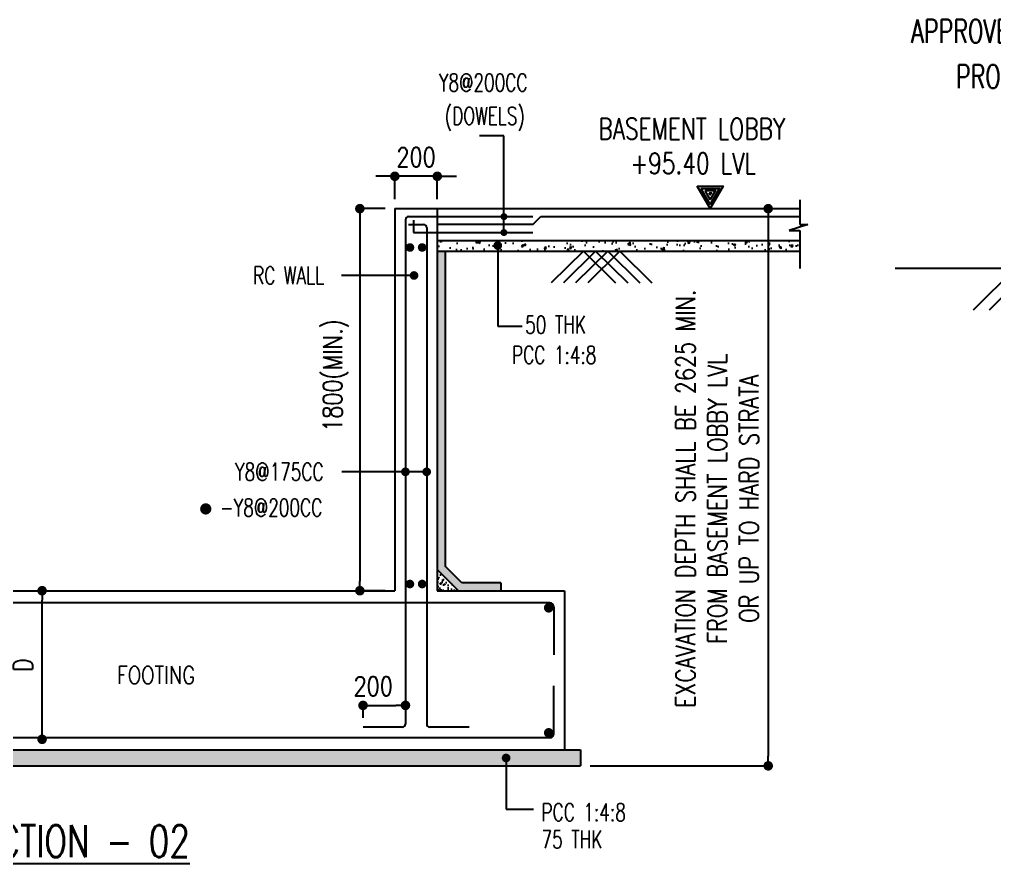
# Model space of a CAD drawing. Extents: x 473024 to 774629, y -1213442 to -1126596.
# Drawn here: x 563020 to 574050, y -1152956 to -1143413 of the extents above; entities that cross this region are included whole.
import ezdxf

# ---------------------------------------------------------------- set-up
doc = ezdxf.new("R2010")
doc.units = 0
doc.header["$LTSCALE"] = 100
doc.header["$MEASUREMENT"] = 0
doc.header["$PDMODE"] = 2
doc.header["$PDSIZE"] = -10
doc.layers.get('0').update_dxf_attribs({"linetype": 'CONTINUOUS'})
doc.layers.get('Defpoints').update_dxf_attribs({"linetype": 'CONTINUOUS'})
for name, color, linetype in [('col-hatch', 8, 'CONTINUOUS'), ('COLDIM', 4, 'CONTINUOUS'), ('COLNO', 6, 'CONTINUOUS'), ('column', 10, 'CONTINUOUS'), ('FOOTINGDIM', 2, 'CONTINUOUS'), ('S-FOOTDIM', 9, 'CONTINUOUS'), ('SECTION', 2, 'CONTINUOUS'), ('secton', 8, 'CONTINUOUS'), ('SL', 3, 'CONTINUOUS'), ('TAB', 1, 'CONTINUOUS'), ('TXT1', 6, 'CONTINUOUS'), ('TXT3', 7, 'CONTINUOUS')]:
    doc.layers.add(name, color=color, linetype=linetype)
doc.styles.add('ROMANS', font='romans.shx', dxfattribs={"width": 0.8})
doc.styles.add('ROMANS_0.8', font='romans.shx', dxfattribs={"width": 0.8})
doc.styles.add('SUSHEEL', font='romans.shx', dxfattribs={"width": 0.75})
doc.dimstyles.new('S-DIM-30', dxfattribs={"dimscale": 30, "dimtxt": 2.5, "dimasz": 1, "dimexe": 1, "dimexo": 0.5, "dimgap": 1, "dimtad": 1, "dimdec": 0, "dimdsep": 46, "dimtxsty": 'ROMANS_0.8', "dimblk": 'DOT', "dimcen": 0, "dimdle": 1, "dimclrd": 8, "dimclre": 8, "dimclrt": 3, "dimadec": 1, "dimazin": 2, "dimtfac": 1, "dimtdec": 0, "dimtix": 1, "dimtmove": 0, "dimatfit": 3, "dimfxl": 1, "dimtolj": 1, "dimlwd": -1, "dimlwe": -1, "dimarcsym": 0})

# ---------------------------------------------------------------- blocks, each defined once
blk = doc.blocks.new('_Dot')
at = {"color": 0, "linetype": 'ByBlock', "lineweight": -2}
blk.add_line((-0.5, 0), (-1, 0), dxfattribs=at)
at = {"color": 0, "linetype": 'ByBlock', "const_width": 0.5}
blk.add_lwpolyline([(-0.25, 0, 1), (0.25, 0, 1)], format="xyb", close=True, dxfattribs=at)
blk = doc.blocks.new('*D13')
at = {"layer": 'Defpoints', "color": 0, "transparency": 16777216}
for p in [(10425.6, 1489.7), (10425.6, 1480.5), (10025.6, 1283.8)]:
    blk.add_point(p, dxfattribs=at)
at = {"layer": 'FOOTINGDIM', "color": 8, "transparency": 16777216}
for p, q in [((10425.6, 1570.5), (10425.6, 1489.7)), ((10025.6, 1373.8), (10025.6, 1489.7)), ((10115.6, 1489.7), (10335.6, 1489.7))]:
    blk.add_line(p, q, dxfattribs=at)
at = {"layer": 'FOOTINGDIM', "color": 8, "transparency": 16777216, "xscale": 90, "yscale": 90, "zscale": 90, "rotation": 180}
blk.add_blockref('_Dot', (10025.6, 1489.7), dxfattribs=at)
at = {"layer": 'FOOTINGDIM', "color": 8, "transparency": 16777216, "xscale": 90, "yscale": 90, "zscale": 90}
blk.add_blockref('_Dot', (10425.6, 1489.7), dxfattribs=at)
at = {"layer": 'FOOTINGDIM', "color": 3, "transparency": 16777216, "insert": (10121.5, 1669.7), "char_height": 180, "attachment_point": 5, "style": 'ROMANS_0.8'}
blk.add_mtext('\\A1;200', dxfattribs=at)
blk = doc.blocks.new('*D14')
at = {"layer": 'Defpoints', "color": 0, "transparency": 16777216}
for p in [(10325.6, 6170.1), (9995.9, 2570.1), (10325.6, 2570.1)]:
    blk.add_point(p, dxfattribs=at)
at = {"layer": 'FOOTINGDIM', "color": 8, "transparency": 16777216}
for p, q in [((10235.6, 6170.1), (9995.9, 6170.1)), ((9995.9, 6080.1), (9995.9, 2660.1)), ((10235.6, 2570.1), (9995.9, 2570.1))]:
    blk.add_line(p, q, dxfattribs=at)
at = {"layer": 'FOOTINGDIM', "color": 8, "transparency": 16777216, "xscale": 90, "yscale": 90, "zscale": 90}
for p, rotation in [((9995.9, 6170.1), 90), ((9995.9, 2570.1), 270)]:
    blk.add_blockref('_Dot', p, dxfattribs=dict(at, rotation=rotation))
at = {"layer": 'FOOTINGDIM', "color": 3, "transparency": 16777216, "insert": (9768.8, 4598), "char_height": 180, "attachment_point": 5, "rotation": 90, "style": 'ROMANS_0.8'}
blk.add_mtext('\\A1;1800(MIN.)', dxfattribs=at)
blk = doc.blocks.new('*D15')
at = {"layer": 'Defpoints', "color": 0, "transparency": 16777216}
for p in [(10325.6, 6475), (10325.6, 6170.1), (10725.6, 6170.1)]:
    blk.add_point(p, dxfattribs=at)
at = {"layer": 'FOOTINGDIM', "color": 8, "transparency": 16777216}
for p, q in [((10235.6, 6475), (10145.6, 6475)), ((10325.6, 6260.1), (10325.6, 6475)), ((10725.6, 6475), (10325.6, 6475)), ((10725.6, 6260.1), (10725.6, 6475)), ((10815.6, 6475), (10905.6, 6475))]:
    blk.add_line(p, q, dxfattribs=at)
at = {"layer": 'FOOTINGDIM', "color": 8, "transparency": 16777216, "xscale": 90, "yscale": 90, "zscale": 90}
blk.add_blockref('_Dot', (10325.6, 6475), dxfattribs=at)
at = {"layer": 'FOOTINGDIM', "color": 8, "transparency": 16777216, "xscale": 90, "yscale": 90, "zscale": 90, "rotation": 180}
blk.add_blockref('_Dot', (10725.6, 6475), dxfattribs=at)
at = {"layer": 'FOOTINGDIM', "color": 3, "transparency": 16777216, "insert": (10525.6, 6655), "char_height": 180, "attachment_point": 5, "style": 'ROMANS_0.8'}
blk.add_mtext('\\A1;200', dxfattribs=at)
blk = doc.blocks.new('*D16')
at = {"layer": 'Defpoints', "color": 0, "transparency": 16777216}
for p in [(6999.8, 2570.1), (7072.5, 2570.1), (7072.5, 1170.1)]:
    blk.add_point(p, dxfattribs=at)
at = {"layer": 'FOOTINGDIM', "color": 8, "transparency": 16777216}
for p, q in [((6982.5, 2570.1), (6999.8, 2570.1)), ((6999.8, 1260.1), (6999.8, 2480.1)), ((6982.5, 1170.1), (6999.8, 1170.1))]:
    blk.add_line(p, q, dxfattribs=at)
at = {"layer": 'FOOTINGDIM', "color": 8, "transparency": 16777216, "xscale": 90, "yscale": 90, "zscale": 90}
for p, rotation in [((6999.8, 2570.1), 90), ((6999.8, 1170.1), 270)]:
    blk.add_blockref('_Dot', p, dxfattribs=dict(at, rotation=rotation))
at = {"layer": 'FOOTINGDIM', "color": 3, "transparency": 16777216, "insert": (6819.8, 1870.1), "char_height": 180, "attachment_point": 5, "rotation": 90, "style": 'ROMANS_0.8'}
blk.add_mtext('\\A1;D', dxfattribs=at)
blk = doc.blocks.new('A$C19396C94')
at = {"layer": 'TAB', "color": 4}
for p, q in [((277.7, 273.6, 0), (0, 0, 0)), ((382.6, 273.6, 0), (104.9, 0, 0)), ((487.5, 273.6, 0), (209.8, 0, 0)), ((277.7, 273.6, 0), (555.4, 0, 0)), ((592.4, 273.6, 0), (314.7, 0, 0)), ((382.6, 273.6, 0), (660.3, 0, 0)), ((487.5, 273.6, 0), (765.2, 0, 0)), ((592.4, 273.6, 0), (870.1, 0, 0))]:
    blk.add_line(p, q, dxfattribs=at)
blk = doc.blocks.new('*D19')
at = {"layer": 'Defpoints', "color": 0, "transparency": 16777216}
for p in [(13063.3, 6170.1), (12075.6, 920.1), (13845.4, 920.1)]:
    blk.add_point(p, dxfattribs=at)
at = {"layer": 'FOOTINGDIM', "color": 8, "transparency": 16777216}
for p, q in [((13153.3, 6170.1), (13845.4, 6170.1)), ((13845.4, 6080.1), (13845.4, 1010.1)), ((12165.6, 920.1), (13845.4, 920.1))]:
    blk.add_line(p, q, dxfattribs=at)
at = {"layer": 'FOOTINGDIM', "color": 8, "transparency": 16777216, "xscale": 90, "yscale": 90, "zscale": 90}
for p, rotation in [((13845.4, 6170.1), 90), ((13845.4, 920.1), 270)]:
    blk.add_blockref('_Dot', p, dxfattribs=dict(at, rotation=rotation))
at = {"layer": 'FOOTINGDIM', "color": 3, "transparency": 16777216, "insert": (13365.4, 3437.5), "char_height": 180, "attachment_point": 5, "rotation": 90, "style": 'ROMANS_0.8'}
blk.add_mtext('\\A1;EXCAVATION DEPTH SHALL BE 2625 MIN.\\PFROM BASEMENT LOBBY LVL\\POR UP TO HARD STRATA', dxfattribs=at)
blk = doc.blocks.new('A$C43B3285B')
at = {"layer": 'secton', "color": 4, "linetype": 'Continuous'}
blk.add_line((1169.3, 4920.1), (3493, 4920.1), dxfattribs=at)
at = {"layer": 'COLDIM', "color": 8, "xscale": 1.090631643310189, "yscale": 1.090631643310189, "zscale": 1.090631643310189, "rotation": 8.562147736273705e-07}
blk.add_blockref('A$C19396C94', (1726, 4621.7, 0), dxfattribs=at)
at = {"color": 3, "style": 'ROMANS', "width": 0.7}
for s, height, p in [('APPROVED WATER', 166.667, (1284.4, 6529)), ('PROOFING', 166.67, (1603.2, 6205.7))]:
    blk.add_text(s, height=height, dxfattribs=at).set_placement(p)
blk = doc.blocks.new('A$C56EA4CB7')
at = {"linetype": 'Continuous'}
h = blk.add_hatch(color=0, dxfattribs=at)
h.paths.add_polyline_path([(13213.7, 6361.2), (13299.2, 6213.2), (13384.7, 6361.2)], flags=16)
h.paths.add_polyline_path([(13176.4, 6382.8), (13299.2, 6170.1), (13422, 6382.8)])
at = {"layer": 'col-hatch'}
h = blk.add_hatch(dxfattribs=at)
h.set_pattern_fill('AR-CONC', color=8, scale=30, style=0)
h.set_pattern_definition([(50, (-258162.89, 17111.9), (215.17805, -18.82564), [22.5, -247.5]), (355, (-258162.89, 17111.9), (-41.6254, 225.65764), [18, -198]), (100.4514, (-258144.96, 17110.34), (173.55281, 206.83186), [19.12206, -210.34263]), (46.1842, (-258162.89, 17171.9), (320.17231, -49.6557), [33.75, -371.25]), (96.6356, (-258136.2, 17167.77), (280.3988, 292.23536), [28.6831, -315.5139]), (351.1842, (-258162.9, 17171.9), (280.3986, 292.2356), [27, -297]), (21, (-258132.89, 17156.9), (179.07212, -120.78567), [22.5, -247.5]), (326, (-258132.89, 17156.9), (72.9946, 217.54501), [18, -198]), (71.4514, (-258117.96, 17146.84), (252.06679, 96.75915), [19.12206, -210.34263]), (37.5, (-258162.89, 17111.906), (3.647957, 99.868156), [0, -195.6, 0, -201, 0, -198.75]), (7.5, (-258162.89, 17111.91), (78.92086, 118.323514), [0, -114.6, 0, -191.1, 0, -75.75]), (327.5, (-258229.79, 17111.91), (160.14673, -6.766462), [0, -75, 0, -234, 0, -310.5]), (317.5, (-258259.79, 17111.9), (174.95585, 30.031495), [0, -97.5, 0, -155.4, 0, -220.5])])
h.paths.add_polyline_path([(10725.6, 5870.1), (14142.4, 5870.1), (14142.4, 5770.1), (10725.6, 5770.1)])
h = blk.add_hatch(dxfattribs=at)
h.set_pattern_fill('AR-CONC', color=8, scale=30, style=0)
h.set_pattern_definition([(50, (-145452.44, 4780.67), (215.17805, -18.82564), [22.5, -247.5]), (355, (-145452.44, 4780.67), (-41.6254, 225.65764), [18, -198]), (100.4514, (-145434.5, 4779.1), (173.55281, 206.83186), [19.12206, -210.34263]), (46.1842, (-145452.44, 4840.67), (320.1723, -49.6557), [33.75, -371.25]), (96.6356, (-145425.76, 4836.53), (280.3988, 292.23536), [28.6831, -315.5139]), (351.1842, (-145452.44, 4840.67), (280.3986, 292.2356), [27, -297]), (21, (-145422.44, 4825.67), (179.07212, -120.78567), [22.5, -247.5]), (326, (-145422.44, 4825.67), (72.9946, 217.545), [18, -198]), (71.4514, (-145407.52, 4815.6), (252.0668, 96.75915), [19.12206, -210.34263]), (37.5, (-145452.44, 4780.67), (3.647957, 99.868156), [0, -195.6, 0, -201, 0, -198.75]), (7.5, (-145452.44, 4780.67), (78.92086, 118.32351), [0, -114.6, 0, -191.1, 0, -75.75]), (327.5, (-145519.34, 4780.67), (160.14673, -6.76646), [0, -75, 0, -234, 0, -310.5]), (317.5, (-145549.34, 4780.67), (174.95585, 30.0315), [0, -97.5, 0, -155.4, 0, -220.5])])
h.paths.add_polyline_path([(11374.4, 920.1), (11374.4, 973.4, -0.414214), (11354, 993.9, -1), (11394.9, 993.9, -0.414214), (11374.4, 973.4), (11374.4, 920.1), (12075.6, 920.1), (12075.6, 1070.1), (3705.6, 1070.1), (3705.6, 920.1)])
at = {"layer": 'S-FOOTDIM'}
blk.add_hatch(color=4, dxfattribs=at).paths.add_polyline_path([(10800.6, 5770.1), (10725.6, 5770.1), (10725.6, 2770.1), (10925.6, 2570.1), (11325.6, 2570.1), (11325.6, 2645.1), (10956.7, 2645.1), (10800.6, 2801.2)])
at = {"layer": 'secton', "linetype": 'Continuous'}
h = blk.add_hatch(dxfattribs=at)
h.set_pattern_fill('AR-CONC', color=8, scale=15, style=0)
h.set_pattern_definition([(50, (-144191.73, -29687.49), (107.589027, -9.41282), [11.25, -123.75]), (355, (-144191.73, -29687.49), (-20.8127, 112.82882), [9, -99]), (100.4514, (-144182.76, -29688.27), (86.77641, 103.41593), [9.56103, -105.17132]), (46.1842, (-144191.73, -29657.49), (160.08616, -24.82785), [16.875, -185.625]), (96.6356, (-144178.39, -29659.56), (140.1994, 146.11768), [14.34154, -157.75695]), (351.1842, (-144191.73, -29657.49), (140.1993, 146.11779), [13.5, -148.5]), (21, (-144176.73, -29664.99), (89.53606, -60.392834), [11.25, -123.75]), (326, (-144176.73, -29664.99), (36.4973, 108.77251), [9, -99]), (71.4514, (-144169.27, -29670.02), (126.033394, 48.379575), [9.56103, -105.17132]), (37.5, (-144191.73, -29687.486), (1.823978, 49.934078), [0, -97.8, 0, -100.5, 0, -99.375]), (7.5, (-144191.73, -29687.486), (39.46043, 59.161757), [0, -57.3, 0, -95.55, 0, -37.875]), (327.5, (-144225.18, -29687.486), (80.073365, -3.383231), [0, -37.5, 0, -117, 0, -155.25]), (317.5, (-144240.18, -29687.486), (87.477925, 15.015747), [0, -48.75, 0, -77.7, 0, -110.25])])
h.paths.add_polyline_path([(10725.6, 2770.1), (10925.6, 2570.1), (10725.6, 2570.1)])
at = {"layer": 'column', "color": 8, "linetype": 'Continuous'}
for p, q in [((14142.4, 6254.2), (14142.4, 6021.5)), ((14218.6, 6021.5), (14044.1, 5962.8)), ((14142.4, 6021.5), (14218.6, 6021.5)), ((14044.1, 5962.8), (14142.7, 5962.8)), ((14142.7, 5962.8), (14142.7, 5606.7))]:
    blk.add_line(p, q, dxfattribs=at)
at = {"layer": 'column', "color": 2, "linetype": 'Continuous'}
for p, q in [((10725.6, 6170.1), (14142.4, 6170.1)), ((10725.6, 5870.1), (14142.4, 5870.1)), ((10725.6, 5770.1), (14142.4, 5770.1))]:
    blk.add_line(p, q, dxfattribs=at)
at = {"layer": 'secton', "color": 2, "linetype": 'Continuous'}
for p, q in [((10325.6, 6170.1), (10325.6, 2570.1)), ((10325.6, 6170.1), (10725.6, 6170.1)), ((10725.6, 6170.1), (10725.6, 2570.1)), ((10725.6, 6170.1), (13742.4, 6170.1)), ((10800.6, 5770.1), (10800.6, 2801.2)), ((10925.6, 2570.1), (10725.6, 2770.1)), ((10956.7, 2645.1), (10800.6, 2801.2)), ((11325.6, 2645.1), (10956.7, 2645.1)), ((11325.6, 2645.1), (11325.6, 2570.1)), ((4105.6, 2570.1), (10325.6, 2570.1)), ((10725.6, 2570.1), (11925.6, 2570.1)), ((11925.6, 2570.1), (11925.6, 1070.1)), ((2355.6, 1070.1), (12075.6, 1070.1)), ((12075.6, 1070.1), (12075.6, 920.1)), ((2355.6, 920.1), (12075.6, 920.1))]:
    blk.add_line(p, q, dxfattribs=at)
at = {"layer": 'SL', "color": 4, "elevation": 0}
for points, const_width in [([(11370.4, 6095.1, 1), (11337.7, 6095.1, 1)], 32.7), ([(11370.4, 5945.1, 1), (11337.7, 5945.1, 1)], 32.7), ([(10488.1, 5804.1, -1), (10447.4, 5804.1, -1)], 40.7), ([(10603.3, 5804.1, -1), (10562.6, 5804.1, -1)], 40.7), ([(11275.2, 5821.9, 1), (11316.1, 5821.9, 1)], 40.9), ([(10506.4, 5560.7, 1), (10506.4, 5519.8, 1)], 40.9), ([(10425.6, 3710.7, 1), (10425.6, 3669.8, 1)], 40.9), ([(10625.6, 3710.7, 1), (10625.6, 3669.8, 1)], 40.9), ([(8569.5, 3340.8, -1), (8516.5, 3340.8, -1)], 52.9), ([(10488.1, 2633.2, -1), (10447.4, 2633.2, -1)], 40.7), ([(10603.3, 2633.2, -1), (10562.6, 2633.2, -1)], 40.7), ([(11798.6, 2409.3, -1), (11753.4, 2409.3, -1)], 45.2), ([(11798.6, 1231, 1), (11753.4, 1231, 1)], 45.2), ([(11354, 993.9, 1), (11394.9, 993.9, 1)], 40.9)]:
    blk.add_lwpolyline(points, format="xyb", close=True, dxfattribs=dict(at, const_width=const_width))
at = {"layer": 'TAB', "color": 4}
for p, q in [((11354, 6855.2), (11124, 6855.2)), ((11354, 5945.1), (11354, 6855.2)), ((11295.6, 5821.9), (11295.6, 5061.8)), ((10506.4, 5540.2), (9823.4, 5540.2)), ((11295.6, 5061.8), (11525.7, 5061.8)), ((10625.6, 3690.2), (9825.8, 3690.2)), ((11374.4, 993.9), (11374.4, 510.7)), ((11374.4, 510.7), (11633.2, 510.7))]:
    blk.add_line(p, q, dxfattribs=at)
at = {"layer": 'TAB'}
for p, q in [((10455.6, 6095.1), (11625.6, 6095.1)), ((11626.5, 6020.1), (11701.5, 6095.1)), ((11701.5, 6095.1), (14142.4, 6095.1, 0)), ((10425.6, 6065.1), (10425.6, 1313.8)), ((10454.9, 6020.1), (10595.6, 6020.1)), ((10500.6, 6060.2), (10500.6, 5945.1)), ((10625.6, 5990.6), (10625.6, 1313.8)), ((11626.5, 6020.1), (10726.4, 6020.1)), ((10500.6, 5945.1), (11625.6, 5945.1)), ((11785.9, 2456.4), (2643.3, 2456.4)), ((11825.6, 2416.4), (11825.6, 1966.7)), ((11825.6, 1223.8), (11825.6, 1673.6)), ((10395.6, 1283.8), (10025.6, 1283.8)), ((11025.6, 1283.8), (10655.6, 1283.8)), ((11785.9, 1183.8), (2643.3, 1183.8))]:
    blk.add_line(p, q, dxfattribs=at)
for centre, radius, start, end in [((10455.6, 6065.1), 30, 90, 180), ((10595.6, 5990.1), 30, 0, 90), ((11785.6, 2416.4), 40, 0, 90), ((10395.6, 1313.8), 30, 270, 0), ((10655.6, 1313.8), 30, 180, 270), ((11785.6, 1223.8), 40, 270, 0)]:
    blk.add_arc(centre, radius, start, end, dxfattribs=at)
at = {"layer": 'TXT3', "color": 3, "elevation": 0}
for points in [[(13176.4, 6382.8), (13422, 6382.8), (13299.2, 6170.1)], [(13213.7, 6361.2), (13384.7, 6361.2), (13299.2, 6213.2)], [(13251.1, 6339.7), (13347.3, 6339.7), (13299.2, 6256.3)], [(13288.4, 6318.1), (13310, 6318.1), (13299.2, 6299.4)]]:
    blk.add_lwpolyline(points, close=True, dxfattribs=at)
at = {"layer": 'COLDIM', "color": 8, "xscale": 1.090631643310189, "yscale": 1.090631643310189, "zscale": 1.090631643310189, "rotation": 8.562147736273705e-07}
blk.add_blockref('A$C19396C94', (11800.4, 5471.7, 0), dxfattribs=at)
at = {"color": 3, "style": 'ROMANS'}
for s, width, p in [('Y8@200CC', 0.7, (10741.5, 7274)), ('(DOWELS)', 0.7, (10796.5, 6959.9)), ('RC WALL', 0.7, (8989.8, 5457.1)), ('50 THK', 0.7, (11554.4, 4992.8)), ('PCC 1:4:8', 0.7, (11430.1, 4708)), ('Y8@175CC', 0.7, (8819.4, 3607.1)), ('-Y8@200CC', 0.7, (8676.8, 3269.6)), ('FOOTING', 0.8, (7705.5, 1691.6)), ('PCC 1:4:8', 0.7, (11708.2, 399.4)), ('75 THK', 0.7, (11708.2, 143.7))]:
    blk.add_text(s, height=166.67, dxfattribs=dict(at, width=width)).set_placement(p)
at = {"layer": 'COLNO', "color": 6, "style": 'ROMANS', "width": 0.75}
for s, p in [('BASEMENT LOBBY', (12244.1, 6822.6)), ('+95.40 LVL', (12547.3, 6496.9))]:
    blk.add_text(s, height=200, dxfattribs=at).set_placement(p)
at = {"layer": 'TXT1', "color": 6, "style": 'SUSHEEL', "width": 0.75}
blk.add_text('%%USECTION - 02', height=300, dxfattribs=at).set_placement((6213.2, 60))
at = {"layer": 'FOOTINGDIM'}
dim = blk.add_linear_dim(base=(10325.6, 6475), p1=(10725.6, 6170.1), p2=(10325.6, 6170.1), dimstyle='S-DIM-30', override={"dimtxt": 6, "dimasz": 3, "dimexe": 0, "dimexo": 3, "dimgap": 3, "dimlfac": 0.5}, dxfattribs=at)
dim.commit()
dim.dimension.update_dxf_attribs({"geometry": '*D15', "text_midpoint": (10525.6, 6655)})
for base, p1, p2, text, override, picture, middle in [((9995.9, 2570.1), (10325.6, 6170.1), (10325.6, 2570.1), '<>(MIN.)', {"dimtxt": 6, "dimasz": 3, "dimexe": 0, "dimexo": 3, "dimgap": 3, "dimlfac": 0.5}, '*D14', (9995.9, 4598)), ((13845.4, 920.1), (13063.3, 6170.1), (12075.6, 920.1), 'EXCAVATION DEPTH SHALL BE <> MIN.\\PFROM BASEMENT LOBBY LVL\\POR UP TO HARD STRATA', {"dimtxt": 6, "dimasz": 3, "dimexe": 0, "dimexo": 3, "dimgap": 3, "dimlfac": 0.5, "dimtxsty": 'ROMANS_0.8'}, '*D19', (13845.4, 3437.5))]:
    dim = blk.add_linear_dim(base=base, p1=p1, p2=p2, angle=90, text=text, dimstyle='S-DIM-30', override=override, dxfattribs=at)
    dim.commit()
    dim.dimension.update_dxf_attribs({"geometry": picture, "text_midpoint": middle, "dimtype": 128})
dim = blk.add_linear_dim(base=(6999.8, 2570.1), p1=(7072.5, 1170.1), p2=(7072.5, 2570.1), angle=90, text='D', dimstyle='S-DIM-30', override={"dimtxt": 6, "dimasz": 3, "dimexe": 0, "dimexo": 3, "dimgap": 3, "dimlfac": 0.5}, dxfattribs=at)
dim.commit()
dim.dimension.update_dxf_attribs({"geometry": '*D16', "text_midpoint": (6819.8, 1870.1)})
dim = blk.add_linear_dim(base=(10425.6, 1489.7), p1=(10025.6, 1283.8), p2=(10425.6, 1480.5), dimstyle='S-DIM-30', override={"dimtxt": 6, "dimasz": 3, "dimexe": 0, "dimexo": 3, "dimgap": 3, "dimlfac": 0.5}, dxfattribs=at)
dim.commit()
dim.dimension.update_dxf_attribs({"geometry": '*D13', "text_midpoint": (10121.5, 1489.7), "dimtype": 128})

msp = doc.modelspace()

# ---------------------------------------------------------------- block references
at = {"layer": 'S-FOOTDIM', "xscale": 1.584000000002561, "yscale": 1.584000000002561, "zscale": 1.584000000002561}
msp.add_blockref('A$C43B3285B', (571074.2, -1154019), dxfattribs=at)
at = {"layer": 'SECTION', "xscale": 1.19999999999709, "yscale": 1.19999999999709, "zscale": 1.19999999999709}
msp.add_blockref('A$C56EA4CB7', (554875.4, -1152955.7, 215.1), dxfattribs=at)

doc.saveas('drawing.dxf')
